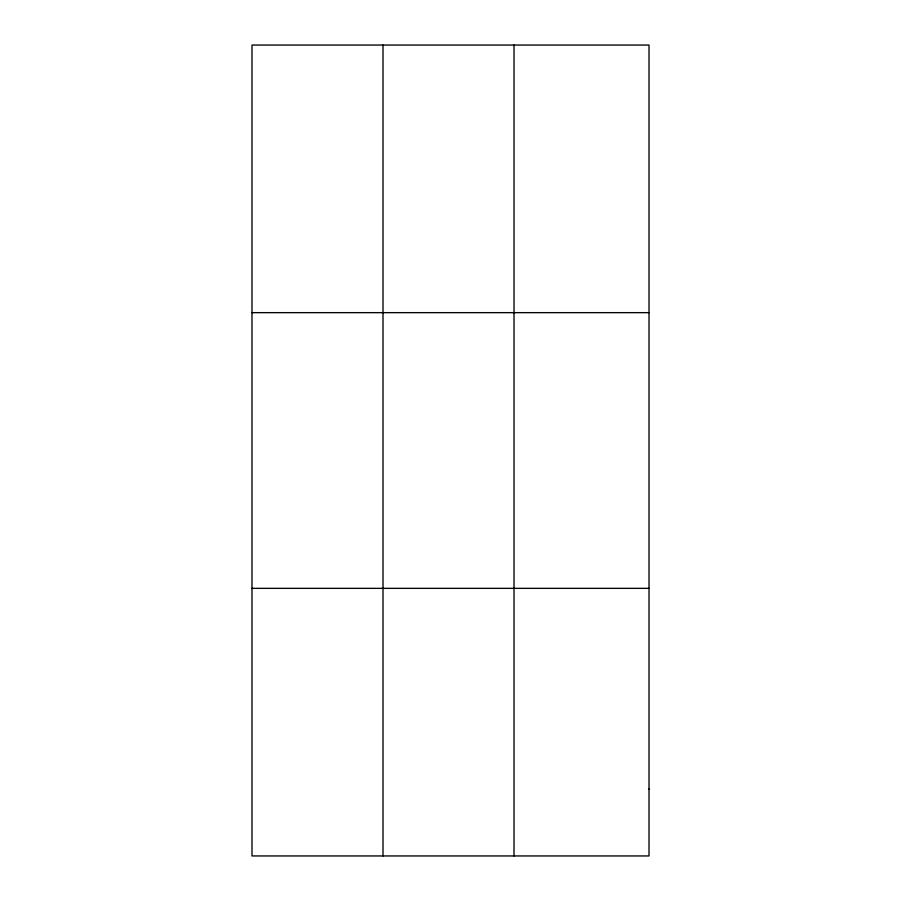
<?xml version="1.0" encoding="UTF-8"?>
<svg xmlns="http://www.w3.org/2000/svg" width="901" height="901" viewBox="0 0 901 901"><rect width="100%" height="100%" fill="white"/><g stroke="black" fill="none" stroke-linecap="round" stroke-linejoin="round"><path stroke-width="1.35" d="M383.004 855.95L383.004 45.05M514.02 855.95L514.02 45.05M251.987 312.647L649.013 312.647M251.987 588.353L649.013 588.353M649.013 789.051L649.013 855.95L251.987 855.95L251.987 45.05L649.013 45.05L649.013 789.051"/></g></svg>
